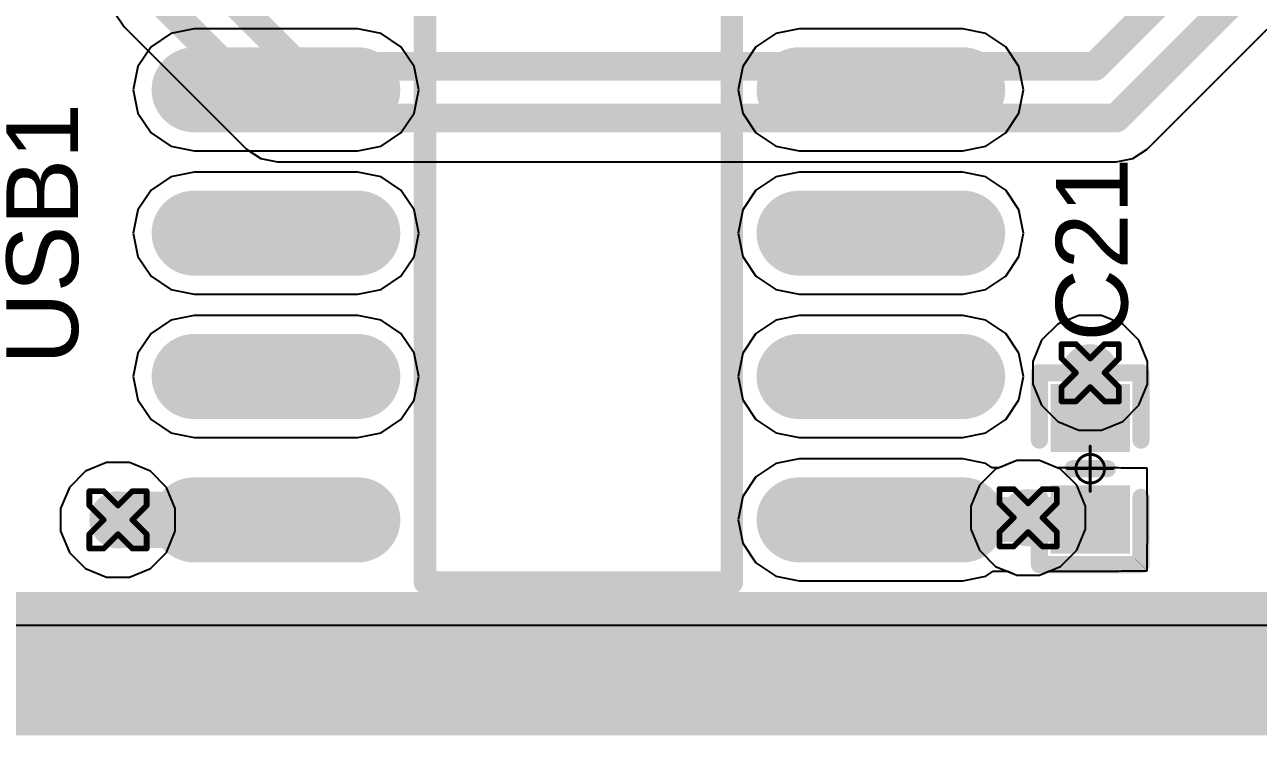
# Model space of a CAD drawing. Header units: inches. Extents: x -13 to 366, y -4 to 120.
# Drawn here: x 16.02 to 26.95, y -3.64 to 2.66 of the extents above; entities that cross this region are included whole.
import ezdxf

# ---------------------------------------------------------------- set-up
doc = ezdxf.new("R2010")
doc.units = ezdxf.units.IN
for name, color, linetype in [('Board_outline', 56, 'Continuous'), ('Bottom Layer', 5, 'Continuous'), ('Bottom Overlay', 54, 'Continuous'), ('Drill Drawing', 1, 'Continuous'), ('GND', 16, 'Continuous'), ('Keep-Out Layer', 6, 'Continuous'), ('Mechanical 15', 56, 'Continuous'), ('POWER', 76, 'Continuous'), ('Top Layer', 1, 'Continuous'), ('Top Overlay', 2, 'Continuous'), ('Top Paste', 8, 'Continuous'), ('Top Solder', 216, 'Continuous'), ('Via Holes', 16, 'Continuous')]:
    doc.layers.add(name, color=color, linetype=linetype)
doc.styles.add('Arial', font='', dxfattribs={"height": 0.2})
doc.styles.get('Arial').set_extended_font_data('Arial')

# ---------------------------------------------------------------- blocks, each defined once
blk = doc.blocks.new('SOP16_27')
at = {"layer": 'Top Layer'}
h = blk.add_hatch(color=1, dxfattribs=at)
edge = h.paths.add_edge_path()
edge.add_arc((-1.94199764, 4.444999999999999), 0.27499818, 270, 450)
edge.add_line((-1.94199764, 4.719998179999999), (-3.39200236, 4.719998179999999))
edge.add_arc((-3.39200236, 4.444999999999999), 0.27499818, 90, 270)
edge.add_line((-3.39200236, 4.17000182), (-1.94199764, 4.17000182))
h = blk.add_hatch(color=1, dxfattribs=at)
edge = h.paths.add_edge_path()
edge.add_arc((3.41740236, 4.444999999999999), 0.27499818, 270, 450)
edge.add_line((3.41740236, 4.719998179999999), (1.96739764, 4.719998179999999))
edge.add_arc((1.96739764, 4.444999999999999), 0.27499818, 90, 270)
edge.add_line((1.96739764, 4.17000182), (3.41740236, 4.17000182))
h = blk.add_hatch(color=1, dxfattribs=at)
edge = h.paths.add_edge_path()
edge.add_arc((-1.94199764, 3.175), 0.27499818, 270, 450)
edge.add_line((-1.94199764, 3.44999818), (-3.39200236, 3.44999818))
edge.add_arc((-3.39200236, 3.175), 0.27499818, 90, 270)
edge.add_line((-3.39200236, 2.90000182), (-1.94199764, 2.90000182))
h = blk.add_hatch(color=1, dxfattribs=at)
edge = h.paths.add_edge_path()
edge.add_arc((3.41740236, 3.175), 0.27499818, 270, 450)
edge.add_line((3.41740236, 3.44999818), (1.96739764, 3.44999818))
edge.add_arc((1.96739764, 3.175), 0.27499818, 90, 270)
edge.add_line((1.96739764, 2.90000182), (3.41740236, 2.90000182))
h = blk.add_hatch(color=1, dxfattribs=at)
edge = h.paths.add_edge_path()
edge.add_arc((-1.94199764, 1.905), 0.27499818, 270, 450)
edge.add_line((-1.94199764, 2.17999818), (-3.39200236, 2.17999818))
edge.add_arc((-3.39200236, 1.905), 0.27499818, 90, 270)
edge.add_line((-3.39200236, 1.63000182), (-1.94199764, 1.63000182))
h = blk.add_hatch(color=1, dxfattribs=at)
edge = h.paths.add_edge_path()
edge.add_arc((3.41740236, 1.905), 0.27499818, 270, 450)
edge.add_line((3.41740236, 2.17999818), (1.96739764, 2.17999818))
edge.add_arc((1.96739764, 1.905), 0.27499818, 90, 270)
edge.add_line((1.96739764, 1.63000182), (3.41740236, 1.63000182))
h = blk.add_hatch(color=1, dxfattribs=at)
edge = h.paths.add_edge_path()
edge.add_arc((-1.94199764, 0.6349999999999999), 0.27499818, 270, 450)
edge.add_line((-1.94199764, 0.9099981799999999), (-3.39200236, 0.90999818))
edge.add_arc((-3.39200236, 0.635), 0.27499818, 90, 270)
edge.add_line((-3.39200236, 0.36000182), (-1.94199764, 0.3600018199999999))
h = blk.add_hatch(color=1, dxfattribs=at)
edge = h.paths.add_edge_path()
edge.add_arc((3.41740236, 0.6349999999999999), 0.27499818, 270, 450)
edge.add_line((3.41740236, 0.9099981799999999), (1.96739764, 0.90999818))
edge.add_arc((1.96739764, 0.635), 0.27499818, 90, 270)
edge.add_line((1.96739764, 0.36000182), (3.41740236, 0.3600018199999999))
h = blk.add_hatch(color=1, dxfattribs=at)
edge = h.paths.add_edge_path()
edge.add_arc((-1.94199764, -0.635), 0.27499818, 270, 450)
edge.add_line((-1.94199764, -0.36000182), (-3.39200236, -0.3600018199999999))
edge.add_arc((-3.39200236, -0.6349999999999999), 0.27499818, 90, 270)
edge.add_line((-3.39200236, -0.9099981799999999), (-1.94199764, -0.90999818))
h = blk.add_hatch(color=1, dxfattribs=at)
edge = h.paths.add_edge_path()
edge.add_arc((3.41740236, -0.635), 0.27499818, 270, 450)
edge.add_line((3.41740236, -0.36000182), (1.96739764, -0.3600018199999999))
edge.add_arc((1.96739764, -0.6349999999999999), 0.27499818, 90, 270)
edge.add_line((1.96739764, -0.9099981799999999), (3.41740236, -0.90999818))
h = blk.add_hatch(color=1, dxfattribs=at)
edge = h.paths.add_edge_path()
edge.add_arc((-1.94199764, -1.905), 0.27499818, 270, 450)
edge.add_line((-1.94199764, -1.63000182), (-3.39200236, -1.63000182))
edge.add_arc((-3.39200236, -1.905), 0.27499818, 90, 270)
edge.add_line((-3.39200236, -2.17999818), (-1.94199764, -2.17999818))
h = blk.add_hatch(color=1, dxfattribs=at)
edge = h.paths.add_edge_path()
edge.add_arc((3.41740236, -1.905), 0.27499818, 270, 450)
edge.add_line((3.41740236, -1.63000182), (1.96739764, -1.63000182))
edge.add_arc((1.96739764, -1.905), 0.27499818, 90, 270)
edge.add_line((1.96739764, -2.17999818), (3.41740236, -2.17999818))
h = blk.add_hatch(color=1, dxfattribs=at)
edge = h.paths.add_edge_path()
edge.add_arc((-1.94199764, -3.175), 0.27499818, 270, 450)
edge.add_line((-1.94199764, -2.90000182), (-3.39200236, -2.90000182))
edge.add_arc((-3.39200236, -3.175), 0.27499818, 90, 270)
edge.add_line((-3.39200236, -3.44999818), (-1.94199764, -3.44999818))
h = blk.add_hatch(color=1, dxfattribs=at)
edge = h.paths.add_edge_path()
edge.add_arc((3.41740236, -3.175), 0.27499818, 270, 450)
edge.add_line((3.41740236, -2.90000182), (1.96739764, -2.90000182))
edge.add_arc((1.96739764, -3.175), 0.27499818, 90, 270)
edge.add_line((1.96739764, -3.44999818), (3.41740236, -3.44999818))
h = blk.add_hatch(color=1, dxfattribs=at)
edge = h.paths.add_edge_path()
edge.add_arc((-1.94199764, -4.444999999999999), 0.27499818, 270, 450)
edge.add_line((-1.94199764, -4.17000182), (-3.39200236, -4.17000182))
edge.add_arc((-3.39200236, -4.444999999999999), 0.27499818, 90, 270)
edge.add_line((-3.39200236, -4.719998179999999), (-1.94199764, -4.719998179999999))
h = blk.add_hatch(color=1, dxfattribs=at)
edge = h.paths.add_edge_path()
edge.add_arc((3.41740236, -4.444999999999999), 0.27499818, 270, 450)
edge.add_line((3.41740236, -4.17000182), (1.96739764, -4.17000182))
edge.add_arc((1.96739764, -4.444999999999999), 0.27499818, 90, 270)
edge.add_line((1.96739764, -4.719998179999999), (3.41740236, -4.719998179999999))
at = {"layer": 'Top Paste'}
h = blk.add_hatch(color=8, dxfattribs=at)
edge = h.paths.add_edge_path()
edge.add_arc((-1.94199764, 4.444999999999999), 0.27499818, 270, 450)
edge.add_line((-1.94199764, 4.719998179999999), (-3.39200236, 4.719998179999999))
edge.add_arc((-3.39200236, 4.444999999999999), 0.27499818, 90, 270)
edge.add_line((-3.39200236, 4.17000182), (-1.94199764, 4.17000182))
h = blk.add_hatch(color=8, dxfattribs=at)
edge = h.paths.add_edge_path()
edge.add_arc((3.41740236, 4.444999999999999), 0.27499818, 270, 450)
edge.add_line((3.41740236, 4.719998179999999), (1.96739764, 4.719998179999999))
edge.add_arc((1.96739764, 4.444999999999999), 0.27499818, 90, 270)
edge.add_line((1.96739764, 4.17000182), (3.41740236, 4.17000182))
h = blk.add_hatch(color=8, dxfattribs=at)
edge = h.paths.add_edge_path()
edge.add_arc((-1.94199764, 3.175), 0.27499818, 270, 450)
edge.add_line((-1.94199764, 3.44999818), (-3.39200236, 3.44999818))
edge.add_arc((-3.39200236, 3.175), 0.27499818, 90, 270)
edge.add_line((-3.39200236, 2.90000182), (-1.94199764, 2.90000182))
h = blk.add_hatch(color=8, dxfattribs=at)
edge = h.paths.add_edge_path()
edge.add_arc((3.41740236, 3.175), 0.27499818, 270, 450)
edge.add_line((3.41740236, 3.44999818), (1.96739764, 3.44999818))
edge.add_arc((1.96739764, 3.175), 0.27499818, 90, 270)
edge.add_line((1.96739764, 2.90000182), (3.41740236, 2.90000182))
h = blk.add_hatch(color=8, dxfattribs=at)
edge = h.paths.add_edge_path()
edge.add_arc((-1.94199764, 1.905), 0.27499818, 270, 450)
edge.add_line((-1.94199764, 2.17999818), (-3.39200236, 2.17999818))
edge.add_arc((-3.39200236, 1.905), 0.27499818, 90, 270)
edge.add_line((-3.39200236, 1.63000182), (-1.94199764, 1.63000182))
h = blk.add_hatch(color=8, dxfattribs=at)
edge = h.paths.add_edge_path()
edge.add_arc((3.41740236, 1.905), 0.27499818, 270, 450)
edge.add_line((3.41740236, 2.17999818), (1.96739764, 2.17999818))
edge.add_arc((1.96739764, 1.905), 0.27499818, 90, 270)
edge.add_line((1.96739764, 1.63000182), (3.41740236, 1.63000182))
h = blk.add_hatch(color=8, dxfattribs=at)
edge = h.paths.add_edge_path()
edge.add_arc((-1.94199764, 0.6349999999999999), 0.27499818, 270, 450)
edge.add_line((-1.94199764, 0.9099981799999999), (-3.39200236, 0.90999818))
edge.add_arc((-3.39200236, 0.635), 0.27499818, 90, 270)
edge.add_line((-3.39200236, 0.36000182), (-1.94199764, 0.3600018199999999))
h = blk.add_hatch(color=8, dxfattribs=at)
edge = h.paths.add_edge_path()
edge.add_arc((3.41740236, 0.6349999999999999), 0.27499818, 270, 450)
edge.add_line((3.41740236, 0.9099981799999999), (1.96739764, 0.90999818))
edge.add_arc((1.96739764, 0.635), 0.27499818, 90, 270)
edge.add_line((1.96739764, 0.36000182), (3.41740236, 0.3600018199999999))
h = blk.add_hatch(color=8, dxfattribs=at)
edge = h.paths.add_edge_path()
edge.add_arc((-1.94199764, -0.635), 0.27499818, 270, 450)
edge.add_line((-1.94199764, -0.36000182), (-3.39200236, -0.3600018199999999))
edge.add_arc((-3.39200236, -0.6349999999999999), 0.27499818, 90, 270)
edge.add_line((-3.39200236, -0.9099981799999999), (-1.94199764, -0.90999818))
h = blk.add_hatch(color=8, dxfattribs=at)
edge = h.paths.add_edge_path()
edge.add_arc((3.41740236, -0.635), 0.27499818, 270, 450)
edge.add_line((3.41740236, -0.36000182), (1.96739764, -0.3600018199999999))
edge.add_arc((1.96739764, -0.6349999999999999), 0.27499818, 90, 270)
edge.add_line((1.96739764, -0.9099981799999999), (3.41740236, -0.90999818))
h = blk.add_hatch(color=8, dxfattribs=at)
edge = h.paths.add_edge_path()
edge.add_arc((-1.94199764, -1.905), 0.27499818, 270, 450)
edge.add_line((-1.94199764, -1.63000182), (-3.39200236, -1.63000182))
edge.add_arc((-3.39200236, -1.905), 0.27499818, 90, 270)
edge.add_line((-3.39200236, -2.17999818), (-1.94199764, -2.17999818))
h = blk.add_hatch(color=8, dxfattribs=at)
edge = h.paths.add_edge_path()
edge.add_arc((3.41740236, -1.905), 0.27499818, 270, 450)
edge.add_line((3.41740236, -1.63000182), (1.96739764, -1.63000182))
edge.add_arc((1.96739764, -1.905), 0.27499818, 90, 270)
edge.add_line((1.96739764, -2.17999818), (3.41740236, -2.17999818))
h = blk.add_hatch(color=8, dxfattribs=at)
edge = h.paths.add_edge_path()
edge.add_arc((-1.94199764, -3.175), 0.27499818, 270, 450)
edge.add_line((-1.94199764, -2.90000182), (-3.39200236, -2.90000182))
edge.add_arc((-3.39200236, -3.175), 0.27499818, 90, 270)
edge.add_line((-3.39200236, -3.44999818), (-1.94199764, -3.44999818))
h = blk.add_hatch(color=8, dxfattribs=at)
edge = h.paths.add_edge_path()
edge.add_arc((3.41740236, -3.175), 0.27499818, 270, 450)
edge.add_line((3.41740236, -2.90000182), (1.96739764, -2.90000182))
edge.add_arc((1.96739764, -3.175), 0.27499818, 90, 270)
edge.add_line((1.96739764, -3.44999818), (3.41740236, -3.44999818))
h = blk.add_hatch(color=8, dxfattribs=at)
edge = h.paths.add_edge_path()
edge.add_arc((-1.94199764, -4.444999999999999), 0.27499818, 270, 450)
edge.add_line((-1.94199764, -4.17000182), (-3.39200236, -4.17000182))
edge.add_arc((-3.39200236, -4.444999999999999), 0.27499818, 90, 270)
edge.add_line((-3.39200236, -4.719998179999999), (-1.94199764, -4.719998179999999))
h = blk.add_hatch(color=8, dxfattribs=at)
edge = h.paths.add_edge_path()
edge.add_arc((3.41740236, -4.444999999999999), 0.27499818, 270, 450)
edge.add_line((3.41740236, -4.17000182), (1.96739764, -4.17000182))
edge.add_arc((1.96739764, -4.444999999999999), 0.27499818, 90, 270)
edge.add_line((1.96739764, -4.719998179999999), (3.41740236, -4.719998179999999))
at = {"layer": 'Top Solder'}
h = blk.add_hatch(color=216, dxfattribs=at)
edge = h.paths.add_edge_path()
edge.add_arc((-1.94199764, 4.444999999999999), 0.37659818, 270, 450)
edge.add_line((-1.94199764, 4.82159818), (-3.39200236, 4.82159818))
edge.add_arc((-3.39200236, 4.444999999999999), 0.37659818, 90, 270)
edge.add_line((-3.39200236, 4.068401819999999), (-1.94199764, 4.068401819999999))
h = blk.add_hatch(color=216, dxfattribs=at)
edge = h.paths.add_edge_path()
edge.add_arc((3.41740236, 4.444999999999999), 0.37659818, 270, 450)
edge.add_line((3.41740236, 4.82159818), (1.96739764, 4.82159818))
edge.add_arc((1.96739764, 4.444999999999999), 0.37659818, 90, 270)
edge.add_line((1.96739764, 4.068401819999999), (3.41740236, 4.068401819999999))
h = blk.add_hatch(color=216, dxfattribs=at)
edge = h.paths.add_edge_path()
edge.add_arc((-1.94199764, 3.175), 0.37659818, 270, 450)
edge.add_line((-1.94199764, 3.55159818), (-3.39200236, 3.55159818))
edge.add_arc((-3.39200236, 3.175), 0.37659818, 90, 270)
edge.add_line((-3.39200236, 2.79840182), (-1.94199764, 2.79840182))
h = blk.add_hatch(color=216, dxfattribs=at)
edge = h.paths.add_edge_path()
edge.add_arc((3.41740236, 3.175), 0.37659818, 270, 450)
edge.add_line((3.41740236, 3.55159818), (1.96739764, 3.55159818))
edge.add_arc((1.96739764, 3.175), 0.37659818, 90, 270)
edge.add_line((1.96739764, 2.79840182), (3.41740236, 2.79840182))
h = blk.add_hatch(color=216, dxfattribs=at)
edge = h.paths.add_edge_path()
edge.add_arc((-1.94199764, 1.905), 0.37659818, 270, 450)
edge.add_line((-1.94199764, 2.28159818), (-3.39200236, 2.28159818))
edge.add_arc((-3.39200236, 1.905), 0.37659818, 90, 270)
edge.add_line((-3.39200236, 1.52840182), (-1.94199764, 1.52840182))
h = blk.add_hatch(color=216, dxfattribs=at)
edge = h.paths.add_edge_path()
edge.add_arc((3.41740236, 1.905), 0.37659818, 270, 450)
edge.add_line((3.41740236, 2.28159818), (1.96739764, 2.28159818))
edge.add_arc((1.96739764, 1.905), 0.37659818, 90, 270)
edge.add_line((1.96739764, 1.52840182), (3.41740236, 1.52840182))
h = blk.add_hatch(color=216, dxfattribs=at)
edge = h.paths.add_edge_path()
edge.add_arc((-1.94199764, 0.6349999999999999), 0.37659818, 270, 450)
edge.add_line((-1.94199764, 1.01159818), (-3.39200236, 1.01159818))
edge.add_arc((-3.39200236, 0.635), 0.37659818, 90, 270)
edge.add_line((-3.39200236, 0.25840182), (-1.94199764, 0.2584018199999999))
h = blk.add_hatch(color=216, dxfattribs=at)
edge = h.paths.add_edge_path()
edge.add_arc((3.41740236, 0.6349999999999999), 0.37659818, 270, 450)
edge.add_line((3.41740236, 1.01159818), (1.96739764, 1.01159818))
edge.add_arc((1.96739764, 0.635), 0.37659818, 90, 270)
edge.add_line((1.96739764, 0.25840182), (3.41740236, 0.2584018199999999))
h = blk.add_hatch(color=216, dxfattribs=at)
edge = h.paths.add_edge_path()
edge.add_arc((-1.94199764, -0.635), 0.37659818, 270, 450)
edge.add_line((-1.94199764, -0.25840182), (-3.39200236, -0.2584018199999999))
edge.add_arc((-3.39200236, -0.6349999999999999), 0.37659818, 90, 270)
edge.add_line((-3.39200236, -1.01159818), (-1.94199764, -1.01159818))
h = blk.add_hatch(color=216, dxfattribs=at)
edge = h.paths.add_edge_path()
edge.add_arc((3.41740236, -0.635), 0.37659818, 270, 450)
edge.add_line((3.41740236, -0.25840182), (1.96739764, -0.2584018199999999))
edge.add_arc((1.96739764, -0.6349999999999999), 0.37659818, 90, 270)
edge.add_line((1.96739764, -1.01159818), (3.41740236, -1.01159818))
h = blk.add_hatch(color=216, dxfattribs=at)
edge = h.paths.add_edge_path()
edge.add_arc((-1.94199764, -1.905), 0.37659818, 270, 450)
edge.add_line((-1.94199764, -1.52840182), (-3.39200236, -1.52840182))
edge.add_arc((-3.39200236, -1.905), 0.37659818, 90, 270)
edge.add_line((-3.39200236, -2.28159818), (-1.94199764, -2.28159818))
h = blk.add_hatch(color=216, dxfattribs=at)
edge = h.paths.add_edge_path()
edge.add_arc((3.41740236, -1.905), 0.37659818, 270, 450)
edge.add_line((3.41740236, -1.52840182), (1.96739764, -1.52840182))
edge.add_arc((1.96739764, -1.905), 0.37659818, 90, 270)
edge.add_line((1.96739764, -2.28159818), (3.41740236, -2.28159818))
h = blk.add_hatch(color=216, dxfattribs=at)
edge = h.paths.add_edge_path()
edge.add_arc((-1.94199764, -3.175), 0.37659818, 270, 450)
edge.add_line((-1.94199764, -2.79840182), (-3.39200236, -2.79840182))
edge.add_arc((-3.39200236, -3.175), 0.37659818, 90, 270)
edge.add_line((-3.39200236, -3.55159818), (-1.94199764, -3.55159818))
h = blk.add_hatch(color=216, dxfattribs=at)
edge = h.paths.add_edge_path()
edge.add_arc((3.41740236, -3.175), 0.37659818, 270, 450)
edge.add_line((3.41740236, -2.79840182), (1.96739764, -2.79840182))
edge.add_arc((1.96739764, -3.175), 0.37659818, 90, 270)
edge.add_line((1.96739764, -3.55159818), (3.41740236, -3.55159818))
h = blk.add_hatch(color=216, dxfattribs=at)
edge = h.paths.add_edge_path()
edge.add_arc((-1.94199764, -4.444999999999999), 0.37659818, 270, 450)
edge.add_line((-1.94199764, -4.068401819999999), (-3.39200236, -4.068401819999999))
edge.add_arc((-3.39200236, -4.444999999999999), 0.37659818, 90, 270)
edge.add_line((-3.39200236, -4.82159818), (-1.94199764, -4.82159818))
h = blk.add_hatch(color=216, dxfattribs=at)
edge = h.paths.add_edge_path()
edge.add_arc((3.41740236, -4.444999999999999), 0.37659818, 270, 450)
edge.add_line((3.41740236, -4.068401819999999), (1.96739764, -4.068401819999999))
edge.add_arc((1.96739764, -4.444999999999999), 0.37659818, 90, 270)
edge.add_line((1.96739764, -4.82159818), (3.41740236, -4.82159818))
at = {"layer": 'Top Overlay'}
for points, const_width in [([(-2.29999794, 5.26999962, 1), (-2.54999998, 5.26999962, 1)], 0.2499995), ([(-2.61249922, 5.26999962, 1), (-2.48750074, 5.26999962, 1)], 0.12499848), ([(-2.36249718, 5.26999962, 1), (-2.2374987, 5.26999962, 1)], 0.12499848), ([(-1.3961999, 5.00000016, 1), (-1.2962001, 5.00000016, 1)], 0.0999998), ([(-1.3961999, 5.00000016, 1), (-1.2962001, 5.00000016, 1)], 0.0999998), ([(-0.5325999, 5.00000016, 1), (-0.4326001, 5.00000016, 1)], 0.0999998), ([(-0.5245862, 4.99658132, 1), (-0.4245864, 4.99658132, 1)], 0.0999998), ([(0.4245864, 5.00000016, 1), (0.5245862, 5.00000016, 1)], 0.0999998), ([(0.4245864, 4.99658132, 1), (0.5245862, 4.99658132, 1)], 0.0999998), ([(1.3216001, 5.00000016, 1), (1.4215999, 5.00000016, 1)], 0.0999998), ([(1.3216001, 5.00000016, 1), (1.4215999, 5.00000016, 1)], 0.0999998), ([(-1.3961999, -5.00000016, 1), (-1.2962001, -5.00000016, 1)], 0.0999998), ([(-1.3961999, -5.00000016, 1), (-1.2962001, -5.00000016, 1)], 0.0999998), ([(1.3216001, -5.00000016, 1), (1.4215999, -5.00000016, 1)], 0.0999998), ([(1.3216001, -5.00000016, 1), (1.4215999, -5.00000016, 1)], 0.0999998)]:
    blk.add_lwpolyline(points, format="xyb", close=True, dxfattribs=dict(at, const_width=const_width))
at = {"layer": 'Top Overlay', "const_width": 0.1999996}
for points in [[(-1.3462, -5.00000016), (-1.3462, 5.00000016)], [(-1.3462, 5.00000016), (-0.4826, 5.00000016)], [(0.4745863, 5.00000016), (1.3716, 5.00000016)], [(1.3716, -5.00000016), (1.3716, 5.00000016)], [(-1.3462, -5.00000016), (1.3716, -5.00000016)]]:
    blk.add_lwpolyline(points, dxfattribs=at)
blk.add_lwpolyline([(0.4745863, 4.99658132, -1.001675185314085), (-0.4745863, 4.99658132)], format="xyb", dxfattribs=at)
blk = doc.blocks.new('C_0402_L_51')
at = {"layer": 'Top Layer'}
for points in [[(-0.6499986999999999, 0.2499995), (-0.2499995, 0.2499995), (-0.2499995, -0.2499995), (-0.6499986999999999, -0.2499995)], [(0.24991822, 0.24991822), (0.64991742, 0.24991822), (0.64991742, -0.25008078), (0.24991822, -0.25008078)]]:
    blk.add_hatch(color=1, dxfattribs=at).paths.add_polyline_path(points)
at = {"layer": 'Top Paste'}
for points in [[(-0.6499986999999999, 0.2499995), (-0.2499995, 0.2499995), (-0.2499995, -0.2499995), (-0.6499986999999999, -0.2499995)], [(0.24991822, 0.24991822), (0.64991742, 0.24991822), (0.64991742, -0.25008078), (0.24991822, -0.25008078)]]:
    blk.add_hatch(color=8, dxfattribs=at).paths.add_polyline_path(points)
at = {"layer": 'Top Solder'}
for points in [[(-0.7515987, 0.3515995), (-0.1483995, 0.3515995), (-0.1483995, -0.3515995), (-0.7515987, -0.3515995)], [(0.14831822, 0.35151822), (0.75151742, 0.35151822), (0.75151742, -0.35168078), (0.14831822, -0.35168078)]]:
    blk.add_hatch(color=216, dxfattribs=at).paths.add_polyline_path(points)
at = {"layer": 'Mechanical 15'}
for points, const_width in [([(0.127, 0, 1), (-0.127, 0, 1)], 0.0254), ([(-0.00635, 0.1999996, 1), (0.00635, 0.1999996, 1)], 0.0127), ([(-0.2063496, 0, 1), (-0.1936496, 0, 1)], 0.0127), ([(-0.13335, 0, 1), (-0.12065, 0, 1)], 0.0127), ([(0.12065, 0, 1), (0.13335, 0, 1)], 0.0127), ([(0.1936496, 0, 1), (0.2063496, 0, 1)], 0.0127), ([(-0.00635, -0.1999996, 1), (0.00635, -0.1999996, 1)], 0.0127)]:
    blk.add_lwpolyline(points, format="xyb", close=True, dxfattribs=dict(at, const_width=const_width))
at = {"layer": 'Mechanical 15', "const_width": 0.0254}
for points in [[(0, 0.1999996), (0, -0.1999996)], [(-0.1999996, 0), (0.1999996, 0)]]:
    blk.add_lwpolyline(points, dxfattribs=at)
at = {"layer": 'Top Overlay', "const_width": 0.1524}
for points in [[(-0.84991956, 0.44991782), (-0.84991956, -0.44991782)], [(-0.84991956, 0.44991782), (-0.254, 0.44991782)], [(0.254, 0.44991782), (0.84991956, 0.44991782)], [(0.84991956, 0.44991782), (0.84991956, -0.45008038)], [(0, 0.1524), (0, -0.1524)], [(-0.84991956, -0.44991782), (-0.8497569999999999, -0.45008038)], [(-0.84991956, -0.44991782), (-0.254, -0.44991782)], [(0.254, -0.44991782), (0.84991956, -0.44991782)]]:
    blk.add_lwpolyline(points, dxfattribs=at)
at = {"layer": 'Top Overlay', "const_width": 0.0762}
for points in [[(-0.8880195599999998, 0.44991782, 1), (-0.81181956, 0.44991782, 1)], [(-0.8880195599999998, 0.44991782, 1), (-0.81181956, 0.44991782, 1)], [(-0.2921, 0.44991782, 1), (-0.2159, 0.44991782, 1)], [(0.2159, 0.44991782, 1), (0.2921, 0.44991782, 1)], [(0.81181956, 0.44991782, 1), (0.8880195599999998, 0.44991782, 1)], [(0.81181956, 0.44991782, 1), (0.8880195599999998, 0.44991782, 1)], [(-0.0381, 0.1524, 1), (0.0381, 0.1524, 1)], [(-0.0381, -0.1524, 1), (0.0381, -0.1524, 1)], [(-0.8880195599999998, -0.44991782, 1), (-0.81181956, -0.44991782, 1)], [(-0.8880195599999998, -0.44991782, 1), (-0.81181956, -0.44991782, 1)], [(-0.8880195599999998, -0.44991782, 1), (-0.81181956, -0.44991782, 1)], [(-0.8878569999999999, -0.45008038, 1), (-0.8116569999999999, -0.45008038, 1)], [(-0.2921, -0.44991782, 1), (-0.2159, -0.44991782, 1)], [(0.2159, -0.44991782, 1), (0.2921, -0.44991782, 1)], [(0.81181956, -0.44991782, 1), (0.8880195599999998, -0.44991782, 1)], [(0.81181956, -0.45008038, 1), (0.8880195599999998, -0.45008038, 1)]]:
    blk.add_lwpolyline(points, format="xyb", close=True, dxfattribs=at)

msp = doc.modelspace()

# ---------------------------------------------------------------- hatches: boundary and pattern name
at = {"layer": 'Bottom Layer'}
h = msp.add_hatch(color=5, dxfattribs=at)
edge = h.paths.add_edge_path()
edge.add_arc((25.45807964, -0.42354246), 0.254, 0, 360)
h = msp.add_hatch(color=5, dxfattribs=at)
edge = h.paths.add_edge_path()
edge.add_arc((16.84406588, -1.72648118), 0.254, 0, 360)
h = msp.add_hatch(color=5, dxfattribs=at)
edge = h.paths.add_edge_path()
edge.add_arc((24.90799946, -1.70752008), 0.254, 0, 360)
at = {"layer": 'GND'}
h = msp.add_hatch(color=16, dxfattribs=at)
edge = h.paths.add_edge_path()
edge.add_arc((25.45807964, -0.42354246), 0.254, 0, 360)
h = msp.add_hatch(color=16, dxfattribs=at)
edge = h.paths.add_edge_path()
edge.add_arc((16.84406588, -1.72648118), 0.254, 0, 360)
h = msp.add_hatch(color=16, dxfattribs=at)
edge = h.paths.add_edge_path()
edge.add_arc((24.90799946, -1.70752008), 0.254, 0, 360)
at = {"layer": 'POWER'}
h = msp.add_hatch(color=76, dxfattribs=at)
edge = h.paths.add_edge_path()
edge.add_arc((25.45807964, -0.42354246), 0.254, 0, 360)
h = msp.add_hatch(color=76, dxfattribs=at)
edge = h.paths.add_edge_path()
edge.add_arc((16.84406588, -1.72648118), 0.254, 0, 360)
h = msp.add_hatch(color=76, dxfattribs=at)
edge = h.paths.add_edge_path()
edge.add_arc((24.90799946, -1.70752008), 0.254, 0, 360)
at = {"layer": 'Top Layer'}
h = msp.add_hatch(color=1, dxfattribs=at)
edge = h.paths.add_edge_path()
edge.add_arc((25.45807964, -0.42354246), 0.254, 0, 360)
for points in [[(25.20808268, -1.02345998), (25.70808168, -1.02345998), (25.70808168, -0.42354246), (25.20808268, -0.42354246)], [(18.24398942, -1.97647814), (18.24398942, -1.47647914), (16.84406334, -1.47647914), (16.84406334, -1.97647814)], [(23.60338688, -1.92337944), (25.70799532, -1.92337944), (25.70799532, -1.52338024), (23.60338688, -1.52338024)]]:
    msp.add_hatch(color=1, dxfattribs=at).paths.add_polyline_path(points)
h = msp.add_hatch(color=1, dxfattribs=at)
edge = h.paths.add_edge_path()
edge.add_arc((16.84406588, -1.72648118), 0.254, 0, 360)
h = msp.add_hatch(color=1, dxfattribs=at)
edge = h.paths.add_edge_path()
edge.add_arc((24.90799946, -1.70752008), 0.254, 0, 360)
at = {"layer": 'Via Holes'}
h = msp.add_hatch(color=7, dxfattribs=at)
edge = h.paths.add_edge_path()
edge.add_arc((25.45807964, -0.42354246), 0.127, 0, 360)
h = msp.add_hatch(color=7, dxfattribs=at)
edge = h.paths.add_edge_path()
edge.add_arc((16.84406588, -1.72648118), 0.127, 0, 360)
h = msp.add_hatch(color=7, dxfattribs=at)
edge = h.paths.add_edge_path()
edge.add_arc((24.90799946, -1.70752008), 0.127, 0, 360)

# ---------------------------------------------------------------- linework, layer by layer
at = {"layer": 'Board_outline', "const_width": 0.254}
msp.add_lwpolyline([(-2.25837242, -3.0002607), (31.39922092, -3.00025816)], dxfattribs=at)
at = {"layer": 'Bottom Layer'}
for p, q in [((16.81435804, 2.76827996), (16.89856666, 2.64225278)), ((16.89856666, 2.64225278), (17.98237958, 1.55843986)), ((25.96223916, 1.55843986), (27.02599116, 2.62219186)), ((17.98237958, 1.55843986), (18.10840676, 1.47423124)), ((25.83621198, 1.47423124), (25.96223916, 1.55843986)), ((18.10840676, 1.47423124), (18.25706534, 1.44466056)), ((18.25706534, 1.44466056), (25.6875534, 1.44466056)), ((25.6875534, 1.44466056), (25.83621198, 1.47423124)), ((24.80695318, -1.19952008), (24.62024032, -1.276858)), ((25.00904574, -1.19952008), (24.80695318, -1.19952008)), ((25.1957586, -1.276858), (25.00904574, -1.19952008)), ((24.62024032, -1.276858), (24.47733738, -1.41976094)), ((25.33866154, -1.41976094), (25.1957586, -1.276858)), ((24.47733738, -1.41976094), (24.39999946, -1.6064738)), ((25.41599946, -1.6064738), (25.33866154, -1.41976094)), ((24.39999946, -1.6064738), (24.39999946, -1.80856636)), ((25.41599946, -1.80856636), (25.41599946, -1.6064738)), ((24.39999946, -1.80856636), (24.47733738, -1.99527922)), ((25.33866154, -1.99527922), (25.41599946, -1.80856636)), ((24.47733738, -1.99527922), (24.62024032, -2.13818216)), ((25.1957586, -2.13818216), (25.33866154, -1.99527922)), ((24.62024032, -2.13818216), (24.80695318, -2.21552008)), ((25.00904574, -2.21552008), (25.1957586, -2.13818216)), ((24.80695318, -2.21552008), (25.00904574, -2.21552008)), ((31.39922092, -2.66151614), (-2.25831908, -2.66151868))]:
    msp.add_line(p, q, dxfattribs=at)
at = {"layer": 'Bottom Layer', "const_width": 0.254}
for points in [[(17.63891316, 3.09785512), (18.44644266, 2.29032562)], [(25.49817608, 2.29032562), (26.2941054, 3.08625494)], [(17.17325242, 2.91693854), (18.25706534, 1.83312562)], [(25.6875534, 1.83312562), (26.7513054, 2.89687762)], [(18.44644266, 2.29032562), (25.49817608, 2.29032562)], [(18.25706534, 1.83312562), (25.6875534, 1.83312562)]]:
    msp.add_lwpolyline(points, dxfattribs=at)
at = {"layer": 'Bottom Layer', "const_width": 0.127}
for points in [[(18.38294266, 2.29032562, 1), (18.50994266, 2.29032562, 1)], [(18.38294266, 2.29032562, 1), (18.50994266, 2.29032562, 1)], [(25.43467608, 2.29032562, 1), (25.56167608, 2.29032562, 1)], [(25.43467608, 2.29032562, 1), (25.56167608, 2.29032562, 1)], [(18.19356534, 1.83312562, 1), (18.32056534, 1.83312562, 1)], [(18.19356534, 1.83312562, 1), (18.32056534, 1.83312562, 1)], [(25.6240534, 1.83312562, 1), (25.7510534, 1.83312562, 1)], [(25.6240534, 1.83312562, 1), (25.7510534, 1.83312562, 1)]]:
    msp.add_lwpolyline(points, format="xyb", close=True, dxfattribs=at)
at = {"layer": 'Bottom Overlay', "const_width": 1.27}
msp.add_lwpolyline([(-2.25837242, -3.0002607), (31.39922092, -3.00025816)], dxfattribs=at)
msp.add_lwpolyline([(-2.25837242, -3.0002607), (31.39922092, -3.00025816)], dxfattribs=at)
at = {"layer": 'Drill Drawing', "const_width": 0.0508}
for points in [[(25.20407964, -0.29654246), (25.20407964, -0.16954246)], [(25.20407964, -0.16954246), (25.33107964, -0.16954246)], [(25.33107964, -0.16954246), (25.45807964, -0.29654246)], [(25.45807964, -0.29654246), (25.58507964, -0.16954246)], [(25.58507964, -0.16954246), (25.71207964, -0.16954246)], [(25.71207964, -0.29654246), (25.71207964, -0.16954246)], [(25.20407964, -0.29654246), (25.33107964, -0.42354246)], [(25.58507964, -0.42354246), (25.71207964, -0.29654246)], [(25.20407964, -0.55054246), (25.33107964, -0.42354246)], [(25.58507964, -0.42354246), (25.71207964, -0.55054246)], [(25.20407964, -0.67754246), (25.20407964, -0.55054246)], [(25.33107964, -0.67754246), (25.45807964, -0.55054246)], [(25.45807964, -0.55054246), (25.58507964, -0.67754246)], [(25.71207964, -0.67754246), (25.71207964, -0.55054246)], [(25.20407964, -0.67754246), (25.33107964, -0.67754246)], [(25.58507964, -0.67754246), (25.71207964, -0.67754246)], [(16.59006588, -1.59948118), (16.59006588, -1.47248118)], [(16.59006588, -1.47248118), (16.71706588, -1.47248118)], [(16.71706588, -1.47248118), (16.84406588, -1.59948118)], [(16.84406588, -1.59948118), (16.97106588, -1.47248118)], [(16.97106588, -1.47248118), (17.09806588, -1.47248118)], [(17.09806588, -1.59948118), (17.09806588, -1.47248118)], [(24.65399946, -1.58052008), (24.65399946, -1.45352008)], [(24.65399946, -1.45352008), (24.78099946, -1.45352008)], [(24.78099946, -1.45352008), (24.90799946, -1.58052008)], [(24.90799946, -1.58052008), (25.03499946, -1.45352008)], [(25.03499946, -1.45352008), (25.16199946, -1.45352008)], [(25.16199946, -1.58052008), (25.16199946, -1.45352008)], [(16.59006588, -1.59948118), (16.71706588, -1.72648118)], [(16.97106588, -1.72648118), (17.09806588, -1.59948118)], [(24.65399946, -1.58052008), (24.78099946, -1.70752008)], [(25.03499946, -1.70752008), (25.16199946, -1.58052008)], [(16.59006588, -1.85348118), (16.71706588, -1.72648118)], [(16.97106588, -1.72648118), (17.09806588, -1.85348118)], [(24.65399946, -1.83452008), (24.78099946, -1.70752008)], [(25.03499946, -1.70752008), (25.16199946, -1.83452008)], [(16.59006588, -1.98048118), (16.59006588, -1.85348118)], [(16.71706588, -1.98048118), (16.84406588, -1.85348118)], [(16.84406588, -1.85348118), (16.97106588, -1.98048118)], [(17.09806588, -1.98048118), (17.09806588, -1.85348118)], [(24.65399946, -1.96152008), (24.65399946, -1.83452008)], [(24.78099946, -1.96152008), (24.90799946, -1.83452008)], [(24.90799946, -1.83452008), (25.03499946, -1.96152008)], [(25.16199946, -1.96152008), (25.16199946, -1.83452008)], [(16.59006588, -1.98048118), (16.71706588, -1.98048118)], [(16.97106588, -1.98048118), (17.09806588, -1.98048118)], [(24.65399946, -1.96152008), (24.78099946, -1.96152008)], [(25.03499946, -1.96152008), (25.16199946, -1.96152008)]]:
    msp.add_lwpolyline(points, dxfattribs=at)
at = {"layer": 'Drill Drawing', "const_width": 0.0254}
for points in [[(25.19137964, -0.16954246, 1), (25.21677964, -0.16954246, 1)], [(25.19137964, -0.16954246, 1), (25.21677964, -0.16954246, 1)], [(25.31837964, -0.16954246, 1), (25.34377964, -0.16954246, 1)], [(25.31837964, -0.16954246, 1), (25.34377964, -0.16954246, 1)], [(25.57237964, -0.16954246, 1), (25.59777964, -0.16954246, 1)], [(25.57237964, -0.16954246, 1), (25.59777964, -0.16954246, 1)], [(25.69937964, -0.16954246, 1), (25.72477964, -0.16954246, 1)], [(25.69937964, -0.16954246, 1), (25.72477964, -0.16954246, 1)], [(25.19137964, -0.29654246, 1), (25.21677964, -0.29654246, 1)], [(25.19137964, -0.29654246, 1), (25.21677964, -0.29654246, 1)], [(25.44537964, -0.29654246, 1), (25.47077964, -0.29654246, 1)], [(25.44537964, -0.29654246, 1), (25.47077964, -0.29654246, 1)], [(25.69937964, -0.29654246, 1), (25.72477964, -0.29654246, 1)], [(25.69937964, -0.29654246, 1), (25.72477964, -0.29654246, 1)], [(25.31837964, -0.42354246, 1), (25.34377964, -0.42354246, 1)], [(25.31837964, -0.42354246, 1), (25.34377964, -0.42354246, 1)], [(25.57237964, -0.42354246, 1), (25.59777964, -0.42354246, 1)], [(25.57237964, -0.42354246, 1), (25.59777964, -0.42354246, 1)], [(25.19137964, -0.55054246, 1), (25.21677964, -0.55054246, 1)], [(25.19137964, -0.55054246, 1), (25.21677964, -0.55054246, 1)], [(25.44537964, -0.55054246, 1), (25.47077964, -0.55054246, 1)], [(25.44537964, -0.55054246, 1), (25.47077964, -0.55054246, 1)], [(25.69937964, -0.55054246, 1), (25.72477964, -0.55054246, 1)], [(25.69937964, -0.55054246, 1), (25.72477964, -0.55054246, 1)], [(25.19137964, -0.67754246, 1), (25.21677964, -0.67754246, 1)], [(25.19137964, -0.67754246, 1), (25.21677964, -0.67754246, 1)], [(25.31837964, -0.67754246, 1), (25.34377964, -0.67754246, 1)], [(25.31837964, -0.67754246, 1), (25.34377964, -0.67754246, 1)], [(25.57237964, -0.67754246, 1), (25.59777964, -0.67754246, 1)], [(25.57237964, -0.67754246, 1), (25.59777964, -0.67754246, 1)], [(25.69937964, -0.67754246, 1), (25.72477964, -0.67754246, 1)], [(25.69937964, -0.67754246, 1), (25.72477964, -0.67754246, 1)], [(16.57736588, -1.47248118, 1), (16.60276588, -1.47248118, 1)], [(16.57736588, -1.47248118, 1), (16.60276588, -1.47248118, 1)], [(16.70436588, -1.47248118, 1), (16.72976588, -1.47248118, 1)], [(16.70436588, -1.47248118, 1), (16.72976588, -1.47248118, 1)], [(16.95836588, -1.47248118, 1), (16.98376588, -1.47248118, 1)], [(16.95836588, -1.47248118, 1), (16.98376588, -1.47248118, 1)], [(17.08536588, -1.47248118, 1), (17.11076588, -1.47248118, 1)], [(17.08536588, -1.47248118, 1), (17.11076588, -1.47248118, 1)], [(24.64129946, -1.45352008, 1), (24.66669946, -1.45352008, 1)], [(24.64129946, -1.45352008, 1), (24.66669946, -1.45352008, 1)], [(24.76829946, -1.45352008, 1), (24.79369946, -1.45352008, 1)], [(24.76829946, -1.45352008, 1), (24.79369946, -1.45352008, 1)], [(25.02229946, -1.45352008, 1), (25.04769946, -1.45352008, 1)], [(25.02229946, -1.45352008, 1), (25.04769946, -1.45352008, 1)], [(25.14929946, -1.45352008, 1), (25.17469946, -1.45352008, 1)], [(25.14929946, -1.45352008, 1), (25.17469946, -1.45352008, 1)], [(16.57736588, -1.59948118, 1), (16.60276588, -1.59948118, 1)], [(16.57736588, -1.59948118, 1), (16.60276588, -1.59948118, 1)], [(16.83136588, -1.59948118, 1), (16.85676588, -1.59948118, 1)], [(16.83136588, -1.59948118, 1), (16.85676588, -1.59948118, 1)], [(17.08536588, -1.59948118, 1), (17.11076588, -1.59948118, 1)], [(17.08536588, -1.59948118, 1), (17.11076588, -1.59948118, 1)], [(24.64129946, -1.58052008, 1), (24.66669946, -1.58052008, 1)], [(24.64129946, -1.58052008, 1), (24.66669946, -1.58052008, 1)], [(24.89529946, -1.58052008, 1), (24.92069946, -1.58052008, 1)], [(24.89529946, -1.58052008, 1), (24.92069946, -1.58052008, 1)], [(25.14929946, -1.58052008, 1), (25.17469946, -1.58052008, 1)], [(25.14929946, -1.58052008, 1), (25.17469946, -1.58052008, 1)], [(16.70436588, -1.72648118, 1), (16.72976588, -1.72648118, 1)], [(16.70436588, -1.72648118, 1), (16.72976588, -1.72648118, 1)], [(16.95836588, -1.72648118, 1), (16.98376588, -1.72648118, 1)], [(16.95836588, -1.72648118, 1), (16.98376588, -1.72648118, 1)], [(24.76829946, -1.70752008, 1), (24.79369946, -1.70752008, 1)], [(24.76829946, -1.70752008, 1), (24.79369946, -1.70752008, 1)], [(25.02229946, -1.70752008, 1), (25.04769946, -1.70752008, 1)], [(25.02229946, -1.70752008, 1), (25.04769946, -1.70752008, 1)], [(16.57736588, -1.85348118, 1), (16.60276588, -1.85348118, 1)], [(16.57736588, -1.85348118, 1), (16.60276588, -1.85348118, 1)], [(16.83136588, -1.85348118, 1), (16.85676588, -1.85348118, 1)], [(16.83136588, -1.85348118, 1), (16.85676588, -1.85348118, 1)], [(17.08536588, -1.85348118, 1), (17.11076588, -1.85348118, 1)], [(17.08536588, -1.85348118, 1), (17.11076588, -1.85348118, 1)], [(24.64129946, -1.83452008, 1), (24.66669946, -1.83452008, 1)], [(24.64129946, -1.83452008, 1), (24.66669946, -1.83452008, 1)], [(24.89529946, -1.83452008, 1), (24.92069946, -1.83452008, 1)], [(24.89529946, -1.83452008, 1), (24.92069946, -1.83452008, 1)], [(25.14929946, -1.83452008, 1), (25.17469946, -1.83452008, 1)], [(25.14929946, -1.83452008, 1), (25.17469946, -1.83452008, 1)], [(16.57736588, -1.98048118, 1), (16.60276588, -1.98048118, 1)], [(16.57736588, -1.98048118, 1), (16.60276588, -1.98048118, 1)], [(16.70436588, -1.98048118, 1), (16.72976588, -1.98048118, 1)], [(16.70436588, -1.98048118, 1), (16.72976588, -1.98048118, 1)], [(16.95836588, -1.98048118, 1), (16.98376588, -1.98048118, 1)], [(16.95836588, -1.98048118, 1), (16.98376588, -1.98048118, 1)], [(17.08536588, -1.98048118, 1), (17.11076588, -1.98048118, 1)], [(17.08536588, -1.98048118, 1), (17.11076588, -1.98048118, 1)], [(24.64129946, -1.96152008, 1), (24.66669946, -1.96152008, 1)], [(24.64129946, -1.96152008, 1), (24.66669946, -1.96152008, 1)], [(24.76829946, -1.96152008, 1), (24.79369946, -1.96152008, 1)], [(24.76829946, -1.96152008, 1), (24.79369946, -1.96152008, 1)], [(25.02229946, -1.96152008, 1), (25.04769946, -1.96152008, 1)], [(25.02229946, -1.96152008, 1), (25.04769946, -1.96152008, 1)], [(25.14929946, -1.96152008, 1), (25.17469946, -1.96152008, 1)], [(25.14929946, -1.96152008, 1), (25.17469946, -1.96152008, 1)]]:
    msp.add_lwpolyline(points, format="xyb", close=True, dxfattribs=at)
at = {"layer": 'GND'}
for p, q in [((24.80695318, -1.19952008), (24.62024032, -1.276858)), ((25.00904574, -1.19952008), (24.80695318, -1.19952008)), ((25.1957586, -1.276858), (25.00904574, -1.19952008)), ((24.62024032, -1.276858), (24.47733738, -1.41976094)), ((25.33866154, -1.41976094), (25.1957586, -1.276858)), ((24.47733738, -1.41976094), (24.39999946, -1.6064738)), ((25.41599946, -1.6064738), (25.33866154, -1.41976094)), ((24.39999946, -1.6064738), (24.39999946, -1.80856636)), ((25.41599946, -1.80856636), (25.41599946, -1.6064738)), ((24.39999946, -1.80856636), (24.47733738, -1.99527922)), ((25.33866154, -1.99527922), (25.41599946, -1.80856636)), ((24.47733738, -1.99527922), (24.62024032, -2.13818216)), ((25.1957586, -2.13818216), (25.33866154, -1.99527922)), ((24.62024032, -2.13818216), (24.80695318, -2.21552008)), ((25.00904574, -2.21552008), (25.1957586, -2.13818216)), ((24.80695318, -2.21552008), (25.00904574, -2.21552008)), ((31.39922092, -2.66151614), (-2.25831908, -2.66151868))]:
    msp.add_line(p, q, dxfattribs=at)
at = {"layer": 'Keep-Out Layer', "const_width": 0.156464}
msp.add_lwpolyline([(-2.25831908, -3.0002607), (31.39922092, -3.00025816)], dxfattribs=at)
msp.add_lwpolyline([(-2.25831908, -3.0002607), (31.39922092, -3.00025816)], dxfattribs=at)
at = {"layer": 'POWER'}
for p, q in [((25.1703205, 0.00711962), (25.02741756, -0.13578332)), ((25.35703336, 0.08445754), (25.1703205, 0.00711962)), ((25.55912592, 0.08445754), (25.35703336, 0.08445754)), ((25.74583878, 0.00711962), (25.55912592, 0.08445754)), ((25.88874172, -0.13578332), (25.74583878, 0.00711962)), ((25.02741756, -0.13578332), (24.95007964, -0.32249618)), ((25.96607964, -0.32249618), (25.88874172, -0.13578332)), ((24.95007964, -0.32249618), (24.95007964, -0.52458874)), ((25.96607964, -0.52458874), (25.96607964, -0.32249618)), ((24.95007964, -0.52458874), (25.02741756, -0.7113016)), ((25.88874172, -0.7113016), (25.96607964, -0.52458874)), ((25.02741756, -0.7113016), (25.1703205, -0.85420454)), ((25.74583878, -0.85420454), (25.88874172, -0.7113016)), ((25.1703205, -0.85420454), (25.35703336, -0.9315424600000001)), ((25.55912592, -0.9315424600000001), (25.74583878, -0.85420454)), ((25.35703336, -0.9315424600000001), (25.55912592, -0.9315424600000001)), ((16.55630674, -1.2958191), (16.4134038, -1.43872204)), ((16.7430196, -1.21848118), (16.55630674, -1.2958191)), ((16.94511216, -1.21848118), (16.7430196, -1.21848118)), ((17.13182502, -1.2958191), (16.94511216, -1.21848118)), ((17.27472796, -1.43872204), (17.13182502, -1.2958191)), ((16.4134038, -1.43872204), (16.33606588, -1.6254349)), ((17.35206588, -1.6254349), (17.27472796, -1.43872204)), ((16.33606588, -1.6254349), (16.33606588, -1.82752746)), ((17.35206588, -1.82752746), (17.35206588, -1.6254349)), ((16.33606588, -1.82752746), (16.4134038, -2.01424032)), ((17.27472796, -2.01424032), (17.35206588, -1.82752746)), ((16.4134038, -2.01424032), (16.55630674, -2.15714326)), ((17.13182502, -2.15714326), (17.27472796, -2.01424032)), ((16.55630674, -2.15714326), (16.7430196, -2.23448118)), ((16.94511216, -2.23448118), (17.13182502, -2.15714326)), ((16.7430196, -2.23448118), (16.94511216, -2.23448118)), ((31.39922092, -2.66151614), (15.6376116, -2.66151614))]:
    msp.add_line(p, q, dxfattribs=at)
at = {"layer": 'Top Layer'}
for p, q in [((17.31257904, 2.58182364), (17.13759844, 2.4649049)), ((17.51898452, 2.6228802), (17.31257904, 2.58182364)), ((18.96898924, 2.6228802), (17.51898452, 2.6228802)), ((19.17539472, 2.58182364), (18.96898924, 2.6228802)), ((19.35037532, 2.4649049), (19.17539472, 2.58182364)), ((22.67197904, 2.58182364), (22.49699844, 2.4649049)), ((22.87838452, 2.6228802), (22.67197904, 2.58182364)), ((24.32838924, 2.6228802), (22.87838452, 2.6228802)), ((24.53479472, 2.58182364), (24.32838924, 2.6228802)), ((24.70977532, 2.4649049), (24.53479472, 2.58182364)), ((17.13759844, 2.4649049), (17.0206797, 2.2899243)), ((19.46729406, 2.2899243), (19.35037532, 2.4649049)), ((22.49699844, 2.4649049), (22.3800797, 2.2899243)), ((24.82669406, 2.2899243), (24.70977532, 2.4649049)), ((17.0206797, 2.2899243), (16.97962314, 2.08351882)), ((19.50835062, 2.08351882), (19.46729406, 2.2899243)), ((22.3800797, 2.2899243), (22.33902314, 2.08351882)), ((24.86775062, 2.08351882), (24.82669406, 2.2899243)), ((16.97962314, 2.08351882), (17.0206797, 1.87711334)), ((19.46729406, 1.87711334), (19.50835062, 2.08351882)), ((22.33902314, 2.08351882), (22.3800797, 1.87711334)), ((24.82669406, 1.87711334), (24.86775062, 2.08351882)), ((17.0206797, 1.87711334), (17.13759844, 1.70213274)), ((19.35037532, 1.70213274), (19.46729406, 1.87711334)), ((22.3800797, 1.87711334), (22.49699844, 1.70213274)), ((24.70977532, 1.70213274), (24.82669406, 1.87711334)), ((17.13759844, 1.70213274), (17.31257904, 1.585214)), ((19.17539472, 1.585214), (19.35037532, 1.70213274)), ((22.49699844, 1.70213274), (22.67197904, 1.585214)), ((24.53479472, 1.585214), (24.70977532, 1.70213274)), ((17.31257904, 1.585214), (17.51898452, 1.54415744)), ((17.51898452, 1.54415744), (18.96898924, 1.54415744)), ((18.96898924, 1.54415744), (19.17539472, 1.585214)), ((22.67197904, 1.585214), (22.87838452, 1.54415744)), ((22.87838452, 1.54415744), (24.32838924, 1.54415744)), ((24.32838924, 1.54415744), (24.53479472, 1.585214)), ((17.31257904, 1.31182364), (17.13759844, 1.1949049)), ((17.51898452, 1.3528802), (17.31257904, 1.31182364)), ((18.96898924, 1.3528802), (17.51898452, 1.3528802)), ((19.17539472, 1.31182364), (18.96898924, 1.3528802)), ((19.35037532, 1.1949049), (19.17539472, 1.31182364)), ((22.67197904, 1.31182364), (22.49699844, 1.1949049)), ((22.87838452, 1.3528802), (22.67197904, 1.31182364)), ((24.32838924, 1.3528802), (22.87838452, 1.3528802)), ((24.53479472, 1.31182364), (24.32838924, 1.3528802)), ((24.70977532, 1.1949049), (24.53479472, 1.31182364)), ((17.13759844, 1.1949049), (17.0206797, 1.0199243)), ((19.46729406, 1.0199243), (19.35037532, 1.1949049)), ((22.49699844, 1.1949049), (22.3800797, 1.0199243)), ((24.82669406, 1.0199243), (24.70977532, 1.1949049)), ((17.0206797, 1.0199243), (16.97962314, 0.81351882)), ((19.50835062, 0.81351882), (19.46729406, 1.0199243)), ((22.3800797, 1.0199243), (22.33902314, 0.81351882)), ((24.86775062, 0.81351882), (24.82669406, 1.0199243)), ((16.97962314, 0.81351882), (17.0206797, 0.60711334)), ((19.46729406, 0.60711334), (19.50835062, 0.81351882)), ((22.33902314, 0.81351882), (22.3800797, 0.60711334)), ((24.82669406, 0.60711334), (24.86775062, 0.81351882)), ((17.0206797, 0.60711334), (17.13759844, 0.43213274)), ((19.35037532, 0.43213274), (19.46729406, 0.60711334)), ((22.3800797, 0.60711334), (22.49699844, 0.43213274)), ((24.70977532, 0.43213274), (24.82669406, 0.60711334)), ((17.13759844, 0.43213274), (17.31257904, 0.3152139999999999)), ((19.17539472, 0.3152139999999999), (19.35037532, 0.43213274)), ((22.49699844, 0.43213274), (22.67197904, 0.3152139999999999)), ((24.53479472, 0.3152139999999999), (24.70977532, 0.43213274)), ((17.31257904, 0.3152139999999999), (17.51898452, 0.27415744)), ((17.51898452, 0.27415744), (18.96898924, 0.27415744)), ((18.96898924, 0.27415744), (19.17539472, 0.3152139999999999)), ((22.67197904, 0.3152139999999999), (22.87838452, 0.27415744)), ((22.87838452, 0.27415744), (24.32838924, 0.27415744)), ((24.32838924, 0.27415744), (24.53479472, 0.3152139999999999)), ((17.31257904, 0.04182364), (17.13759844, -0.0750951)), ((17.51898452, 0.0828802), (17.31257904, 0.04182364)), ((18.96898924, 0.0828802), (17.51898452, 0.0828802)), ((19.17539472, 0.04182364), (18.96898924, 0.0828802)), ((19.35037532, -0.0750951), (19.17539472, 0.04182364)), ((22.67197904, 0.04182364), (22.49699844, -0.0750951)), ((22.87838452, 0.0828802), (22.67197904, 0.04182364)), ((24.32838924, 0.0828802), (22.87838452, 0.0828802)), ((24.53479472, 0.04182364), (24.32838924, 0.0828802)), ((24.70977532, -0.0750951), (24.53479472, 0.04182364)), ((17.13759844, -0.0750951), (17.0206797, -0.2500757)), ((19.46729406, -0.2500757), (19.35037532, -0.0750951)), ((22.49699844, -0.0750951), (22.3800797, -0.2500757)), ((24.82669406, -0.2500757), (24.70977532, -0.0750951)), ((17.0206797, -0.2500757), (16.97962314, -0.45648118)), ((19.50835062, -0.45648118), (19.46729406, -0.2500757)), ((22.3800797, -0.2500757), (22.33902314, -0.45648118)), ((24.86775062, -0.45648118), (24.82669406, -0.2500757)), ((16.97962314, -0.45648118), (17.0206797, -0.66288666)), ((19.46729406, -0.66288666), (19.50835062, -0.45648118)), ((22.33902314, -0.45648118), (22.3800797, -0.66288666)), ((24.82669406, -0.66288666), (24.86775062, -0.45648118)), ((17.0206797, -0.66288666), (17.13759844, -0.8378672599999999)), ((19.35037532, -0.8378672599999999), (19.46729406, -0.66288666)), ((22.3800797, -0.66288666), (22.49699844, -0.8378672599999999)), ((24.70977532, -0.8378672599999999), (24.82669406, -0.66288666)), ((17.13759844, -0.8378672599999999), (17.31257904, -0.9547859999999999)), ((19.17539472, -0.9547859999999999), (19.35037532, -0.8378672599999999)), ((22.49699844, -0.8378672599999999), (22.67197904, -0.9547859999999999)), ((24.53479472, -0.9547859999999999), (24.70977532, -0.8378672599999999)), ((17.31257904, -0.9547859999999999), (17.51898452, -0.99584256)), ((18.96898924, -0.99584256), (19.17539472, -0.9547859999999999)), ((22.67197904, -0.9547859999999999), (22.87838452, -0.99584256)), ((24.32838924, -0.99584256), (24.53479472, -0.9547859999999999)), ((17.51898452, -0.99584256), (18.96898924, -0.99584256)), ((22.87838452, -0.99584256), (24.32838924, -0.99584256)), ((22.87838452, -1.1871198), (22.67197904, -1.22817636)), ((24.32838924, -1.1871198), (22.87838452, -1.1871198)), ((24.53479472, -1.22817636), (24.32838924, -1.1871198)), ((24.80695318, -1.19952008), (24.6503063, -1.26440438)), ((25.00904574, -1.19952008), (24.80695318, -1.19952008)), ((25.16569262, -1.26440438), (25.00904574, -1.19952008)), ((22.67197904, -1.22817636), (22.49699844, -1.3450951)), ((24.58901356, -1.26440438), (24.53479472, -1.22817636)), ((24.6503063, -1.26440438), (24.58901356, -1.26440438)), ((25.70799786, -1.26440438), (25.16569262, -1.26440438)), ((25.73301432, -1.26938024), (25.70799786, -1.26440438)), ((25.96199786, -1.26938024), (25.73301432, -1.26938024)), ((25.96199786, -1.49836378), (25.96199786, -1.26938024)), ((22.49699844, -1.3450951), (22.3800797, -1.5200757)), ((22.3800797, -1.5200757), (22.33902314, -1.72648118)), ((25.96697372, -1.52338024), (25.96199786, -1.49836378)), ((25.96697372, -1.92337944), (25.96697372, -1.52338024)), ((22.33902314, -1.72648118), (22.3800797, -1.93288666)), ((22.3800797, -1.93288666), (22.49699844, -2.10786726)), ((25.96199786, -1.9483959), (25.96697372, -1.92337944)), ((25.96199786, -2.17737944), (25.96199786, -1.9483959)), ((22.49699844, -2.10786726), (22.67197904, -2.224786)), ((24.53479472, -2.224786), (24.59829726, -2.1823553)), ((24.59829726, -2.1823553), (24.72688476, -2.1823553)), ((24.72688476, -2.1823553), (24.80695318, -2.21552008)), ((25.00904574, -2.21552008), (25.08911416, -2.1823553)), ((25.08911416, -2.1823553), (25.70799786, -2.1823553)), ((25.70799786, -2.1823553), (25.73301432, -2.17737944)), ((25.73301432, -2.17737944), (25.96199786, -2.17737944)), ((22.67197904, -2.224786), (22.87838452, -2.26584256)), ((22.87838452, -2.26584256), (24.32838924, -2.26584256)), ((24.32838924, -2.26584256), (24.53479472, -2.224786)), ((24.80695318, -2.21552008), (25.00904574, -2.21552008)), ((31.39922092, -2.66151614), (-2.25831908, -2.66151868))]:
    msp.add_line(p, q, dxfattribs=at)
at = {"layer": 'Top Overlay', "const_width": 1.27}
msp.add_lwpolyline([(-2.25837242, -3.0002607), (31.39922092, -3.00025816)], dxfattribs=at)

# ---------------------------------------------------------------- block references
msp.add_blockref('SOP16_27', (20.91098688, 2.71851882))
at = {"rotation": 90}
msp.add_blockref('C_0402_L_51', (25.45799836, -1.27338074), dxfattribs=at)

# ---------------------------------------------------------------- texts
at = {"layer": 'Top Overlay', "style": 'Arial'}
for s, p in [('USB1', (16.49037342, -0.35183064)), ('C21', (25.78918642, -0.14661388))]:
    msp.add_text(s, height=0.635, rotation=90, dxfattribs=at).set_placement(p)

doc.saveas('drawing.dxf')
